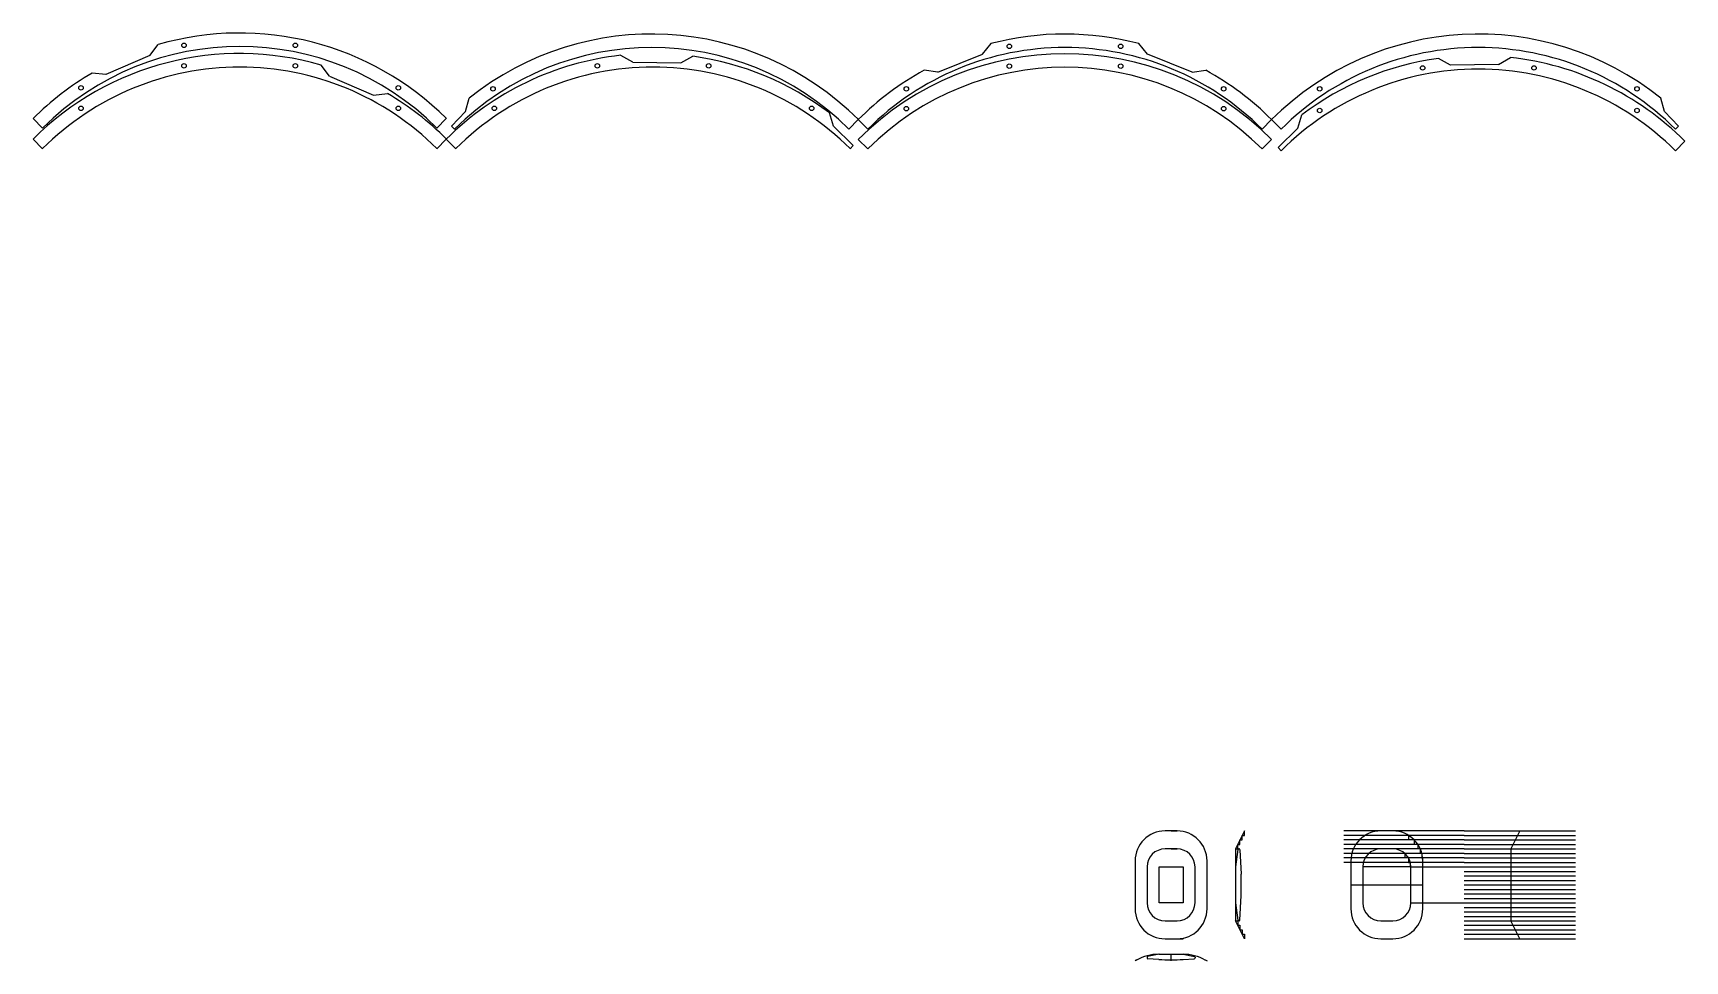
# Model space of a CAD drawing. Header units: millimetres. Extents: x -5261 to 3889, y -3405 to 1689.
# Drawn here: x -5261 to -4159, y -744 to -125 of the extents above; entities that cross this region are included whole.
import ezdxf

# ---------------------------------------------------------------- set-up
doc = ezdxf.new("R2010")
doc.units = ezdxf.units.MM
doc.layers.add('Capa1', color=7, linetype='Continuous')
doc.layers.add('Predeterminado', color=7, linetype='Continuous')

msp = doc.modelspace()

# ---------------------------------------------------------------- linework, layer by layer
at = {"layer": 'Capa1', "color": 7, "linetype": 'Continuous'}
for p, q in [((-5183, -139.6), (-5177.4, -132.2)), ((-4627.5, -138.7), (-4621.7, -131.6)), ((-4517.2, -138.7), (-4523, -131.6)), ((-5183, -139.6), (-5212.4, -152.2)), ((-4860.8, -144), (-4868.7, -139.4)), ((-4828.8, -144.4), (-4820.7, -140)), ((-4657.2, -150.6), (-4627.5, -138.7)), ((-4487.5, -150.6), (-4517.2, -138.7)), ((-4315.1, -145.9), (-4323.2, -141.4)), ((-4283.1, -145.4), (-4275.1, -140.8)), ((-5212.4, -152.2), (-5221.5, -151.2)), ((-5063.1, -153.2), (-5068.7, -145.9)), ((-5063.1, -153.2), (-5033.7, -165.9)), ((-4860.8, -144), (-4828.8, -144.4)), ((-4657.2, -150.6), (-4666.4, -149.4)), ((-4487.5, -150.6), (-4478.4, -149.4)), ((-4283.1, -145.4), (-4315.1, -145.9)), ((-5033.7, -165.9), (-5024.5, -164.9)), ((-4972.4, -176.9), (-4970, -168)), ((-4172.3, -176.9), (-4174.7, -168)), ((-5254.6, -188), (-5260.9, -181.6)), ((-4985.2, -181.6), (-4991.5, -188)), ((-4972.4, -176.9), (-4981.8, -186.6)), ((-4979.7, -188.7), (-4981.8, -186.6)), ((-4726.9, -186.6), (-4729.5, -177.8)), ((-4713.6, -199.6), (-4726.9, -186.6)), ((-4716.6, -188.7), (-4710.3, -182.3)), ((-4703.9, -188.7), (-4710.3, -182.3)), ((-4440.8, -188.7), (-4434.5, -182.3)), ((-4428.1, -188.7), (-4434.5, -182.3)), ((-4417, -188.1), (-4414.4, -179.2)), ((-4172.3, -176.9), (-4162.9, -186.6)), ((-4165.1, -188.7), (-4162.9, -186.6)), ((-5254.6, -201.7), (-5260.9, -195.3)), ((-4991.5, -201.7), (-4985.2, -195.3)), ((-4978.8, -201.7), (-4985.2, -195.3)), ((-4703.9, -201.9), (-4710.3, -195.5)), ((-4440.9, -201.9), (-4434.5, -195.5)), ((-4430.2, -201), (-4417, -188.1)), ((-4165, -203.1), (-4158.7, -196.7)), ((-4715.7, -201.7), (-4713.6, -199.6)), ((-4428.1, -203.1), (-4430.2, -201)), ((-4497.6, -657.1), (-4505.6, -657.1)), ((-4501.6, -657.1), (-4497.6, -657.1)), ((-4452.6, -657.1), (-4458.6, -669.1)), ((-4454.1, -663.1), (-4454.1, -660.1)), ((-4454.1, -660.1), (-4452.6, -660.1)), ((-4452.6, -660.1), (-4452.6, -657.1)), ((-4305.9, -657.1), (-4386.4, -657.1)), ((-4305.9, -660.1), (-4386.4, -660.1)), ((-4353.6, -657.1), (-4361.6, -657.1)), ((-4343.1, -660.1), (-4343.1, -663.1)), ((-4305.9, -657.1), (-4231.7, -657.1)), ((-4305.9, -660.1), (-4231.7, -660.1)), ((-4268.8, -657.1), (-4274.8, -669.1)), ((-4497.6, -669.1), (-4505.6, -669.1)), ((-4501.6, -669.1), (-4497.6, -669.1)), ((-4458.6, -669.1), (-4458.6, -717.1)), ((-4458.6, -669.1), (-4457.1, -669.1)), ((-4457.1, -669.5), (-4458.6, -681.1)), ((-4457.1, -669.1), (-4457.1, -666.1)), ((-4457.1, -666.1), (-4455.6, -666.1)), ((-4456.6, -669.1), (-4456.1, -669.1)), ((-4455.6, -666.1), (-4455.6, -663.1)), ((-4455.6, -663.1), (-4454.1, -663.1)), ((-4455.6, -669.6), (-4454.9, -685.9)), ((-4305.9, -663.1), (-4386.4, -663.1)), ((-4305.9, -666.1), (-4386.4, -666.1)), ((-4305.9, -669.1), (-4386.4, -669.1)), ((-4305.9, -672.1), (-4386.4, -672.1)), ((-4353.6, -669.1), (-4361.6, -669.1)), ((-4345.7, -672.1), (-4345.7, -675.1)), ((-4339.3, -663.1), (-4339.3, -666.1)), ((-4336.9, -666.1), (-4336.9, -669.1)), ((-4335.3, -669.1), (-4335.3, -672.1)), ((-4334.3, -672.1), (-4334.3, -675.1)), ((-4305.9, -663.1), (-4231.7, -663.1)), ((-4305.9, -666.1), (-4231.7, -666.1)), ((-4305.9, -669.1), (-4231.7, -669.1)), ((-4305.9, -672.1), (-4231.7, -672.1)), ((-4274.8, -669.1), (-4274.8, -717.1)), ((-4525.6, -677.1), (-4525.6, -709.1)), ((-4517.6, -681.1), (-4517.6, -705.1)), ((-4509.6, -681.1), (-4493.6, -681.1)), ((-4509.6, -705.1), (-4509.6, -681.1)), ((-4493.6, -681.1), (-4493.6, -705.1)), ((-4485.6, -705.1), (-4485.6, -681.1)), ((-4477.6, -709.1), (-4477.6, -677.1)), ((-4305.9, -675.1), (-4386.4, -675.1)), ((-4305.9, -678.1), (-4386.4, -678.1)), ((-4381.6, -677.1), (-4381.6, -709.1)), ((-4373.6, -681.1), (-4373.6, -705.1)), ((-4341.6, -681.1), (-4373.6, -681.1)), ((-4343.2, -675.1), (-4343.2, -678.1)), ((-4343.2, -678.1), (-4342, -678.1)), ((-4342, -678.1), (-4342, -681.1)), ((-4341.6, -681.1), (-4342, -681.1)), ((-4341.6, -705.1), (-4341.6, -681.1)), ((-4341.6, -681.1), (-4305.9, -681.1)), ((-4333.7, -675.1), (-4333.7, -678.1)), ((-4333.6, -709.1), (-4333.6, -677.1)), ((-4305.9, -675.1), (-4231.7, -675.1)), ((-4305.9, -678.1), (-4231.7, -678.1)), ((-4305.9, -681.1), (-4231.7, -681.1)), ((-4381.6, -693.1), (-4333.6, -693.1)), ((-4305.9, -684.1), (-4231.7, -684.1)), ((-4305.9, -687.1), (-4231.7, -687.1)), ((-4305.9, -690.1), (-4231.7, -690.1)), ((-4305.9, -693.1), (-4231.7, -693.1)), ((-4493.6, -705.1), (-4509.6, -705.1)), ((-4458.6, -705.1), (-4457.1, -716.6)), ((-4455.6, -716.6), (-4454.9, -700.3)), ((-4341.6, -705.1), (-4305.9, -705.1)), ((-4305.9, -696.1), (-4231.7, -696.1)), ((-4305.9, -699.1), (-4231.7, -699.1)), ((-4305.9, -702.1), (-4231.7, -702.1)), ((-4305.9, -705.1), (-4231.7, -705.1)), ((-4305.9, -708.1), (-4231.7, -708.1)), ((-4305.9, -711.1), (-4231.7, -711.1)), ((-4305.9, -714.1), (-4231.7, -714.1)), ((-4505.6, -717.1), (-4497.6, -717.1)), ((-4501.6, -717.1), (-4497.6, -717.1)), ((-4452.6, -729.1), (-4458.6, -717.1)), ((-4458.6, -717.1), (-4457.1, -717.1)), ((-4457.1, -717.1), (-4457.1, -720.1)), ((-4457.1, -720.1), (-4455.6, -720.1)), ((-4456.1, -717.1), (-4456.6, -717.1)), ((-4455.6, -720.1), (-4455.6, -723.1)), ((-4455.6, -723.1), (-4454.1, -723.1)), ((-4454.1, -723.1), (-4454.1, -726.1)), ((-4454.1, -726.1), (-4452.6, -726.1)), ((-4452.6, -726.1), (-4452.6, -729.1)), ((-4361.6, -717.1), (-4353.6, -717.1)), ((-4305.9, -717.1), (-4231.7, -717.1)), ((-4305.9, -720.1), (-4231.7, -720.1)), ((-4305.9, -723.1), (-4231.7, -723.1)), ((-4305.9, -726.1), (-4231.7, -726.1)), ((-4268.8, -729.1), (-4274.8, -717.1)), ((-4505.6, -729.1), (-4497.6, -729.1)), ((-4501.6, -729.1), (-4493.6, -729.1)), ((-4493.6, -728.7), (-4493.6, -729.1)), ((-4361.6, -729.1), (-4353.6, -729.1)), ((-4305.9, -729.1), (-4231.7, -729.1)), ((-4524.5, -743.2), (-4525.6, -743.9)), ((-4517.6, -741.3), (-4517.6, -741.9)), ((-4509.6, -739.4), (-4517.2, -740.8)), ((-4509.7, -742.9), (-4517.2, -742.4)), ((-4509.8, -739.4), (-4493.5, -739.4)), ((-4501.6, -743.9), (-4501.6, -739.4)), ((-4493.6, -739.4), (-4486, -740.8)), ((-4493.6, -742.9), (-4486.1, -742.4)), ((-4485.6, -741.3), (-4485.6, -741.9)), ((-4478.8, -743.2), (-4477.6, -743.9))]:
    msp.add_line(p, q, dxfattribs=at)
for centre in [(-5160.2, -132.7), (-5085.9, -132.7), (-4609.5, -133.4), (-4535.2, -133.4), (-5160.2, -146.4), (-5085.9, -146.4), (-4884.4, -146.4), (-4810.1, -146.4), (-4609.5, -146.6), (-4535.2, -146.6), (-4333.7, -147.8), (-4259.4, -147.8), (-5228.9, -161.1), (-5017.2, -161.1), (-4954, -161.8), (-4678.2, -161.8), (-4466.5, -161.8), (-4402.4, -161.8), (-4190.7, -161.8), (-5228.9, -174.8), (-5017.2, -174.8), (-4953.1, -174.8), (-4741.4, -174.8), (-4678.2, -175), (-4466.5, -175), (-4402.4, -176.2), (-4190.7, -176.2)]:
    msp.add_circle(centre, 1.5, dxfattribs=at)
for centre, radius, start, end in [((-5123, -319.5), 186, 45, 134.996), ((-4848.1, -320.2), 186, 45, 134.996), ((-4572.4, -320.2), 186, 44.996, 135), ((-4296.6, -320.2), 186, 45, 135.004), ((-5123, -333.2), 186, 44.996, 135), ((-4847.3, -333.2), 186, 44.996, 135), ((-4572.4, -333.4), 186, 45, 134.996), ((-4296.6, -334.6), 186, 44.996, 135), ((-4505.6, -677.1), 20, 90, 180), ((-4497.6, -677.1), 20, 0, 90), ((-4361.6, -677.1), 20, 90, 180), ((-4353.6, -677.1), 20, 0, 90), ((-4505.6, -681.1), 12, 90, 180), ((-4497.6, -681.1), 12, 0, 90), ((-4456.6, -669.6), 0.5, 90, 172.875), ((-4456.1, -669.6), 0.5, 2.3859, 90), ((-4361.6, -681.1), 12, 90, 180), ((-4353.6, -681.1), 12, 0, 90), ((-4628.3, -693.1), 173.6, 357.6141, 2.3859), ((-4505.6, -705.1), 12, 180, 270), ((-4497.6, -705.1), 12, 270, 0), ((-4361.6, -705.1), 12, 180, 270), ((-4353.6, -705.1), 12, 270, 0), ((-4505.6, -709.1), 20, 180, 270), ((-4497.6, -709.1), 20, 270, 0), ((-4361.6, -709.1), 20, 180, 270), ((-4353.6, -709.1), 20, 270, 0), ((-4456.6, -716.6), 0.5, 187.125, 270), ((-4456.1, -716.6), 0.5, 270, 357.6141), ((-4509.8, -769.4), 30, 90, 119.4205), ((-4517.1, -741.3), 0.5, 100.6157, 180), ((-4517.1, -741.9), 0.5, 180, 266.4293), ((-4501.6, -613.4), 129.7, 266.4293, 273.5707), ((-4493.5, -769.4), 30, 60.5795, 90), ((-4486.1, -741.9), 0.5, 273.5707, 0), ((-4486.1, -741.3), 0.5, 0, 79.3749)]:
    msp.add_arc(centre, radius, start, end, dxfattribs=at)
at = {"layer": 'Predeterminado', "color": 7, "linetype": 'Continuous'}
for centre, start, end in [((-5123, -319.5), 45, 106.1822), ((-4848.1, -320.2), 45, 128.6822), ((-4572.4, -320.2), 75.3305, 104.6615), ((-4296.6, -320.2), 51.3178, 135.004), ((-5123, -333.2), 73.8178, 135), ((-4847.3, -333.2), 96.3178, 135), ((-4847.3, -333.2), 52.8305, 82.1615), ((-4572.4, -333.4), 45, 134.996), ((-4296.6, -334.6), 97.8305, 127.1615), ((-4296.6, -334.6), 44.996, 83.6822), ((-4296.6, -334.6), 44.996, 83.6822), ((-5123, -319.5), 120.3305, 134.996), ((-4572.4, -320.2), 118.8178, 135), ((-4572.4, -320.2), 44.996, 61.1822), ((-5123, -333.2), 44.996, 59.6615)]:
    msp.add_arc(centre, 195, start, end, dxfattribs=at)

doc.saveas('drawing.dxf')
